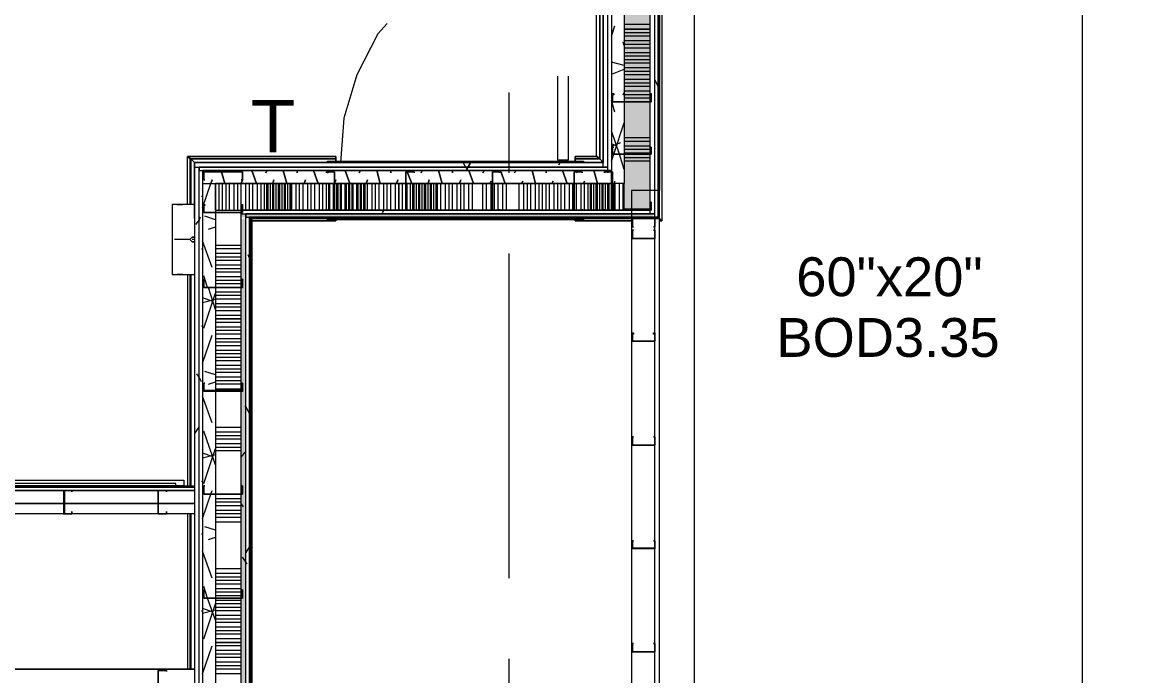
# Model space of a CAD drawing. Header units: metres. Extents: x 98 to 337, y -7 to 53.
# Drawn here: x 115.223 to 119.598, y 31.524 to 34.088 of the extents above; entities that cross this region are included whole.
import ezdxf

# ---------------------------------------------------------------- set-up
doc = ezdxf.new("R2010")
doc.units = ezdxf.units.M
doc.layers.add('HVAC - Ductos', color=5, linetype='Continuous', lineweight=0)
doc.layers.add('PDF_Text', color=7, linetype='Continuous', lineweight=0)
doc.layers.add('PDF_Geometry', color=7, linetype='Continuous', lineweight=0, true_color=0xaaaaaa)
doc.layers.add('PDF_Solid Fills', color=7, linetype='Continuous', lineweight=0, true_color=0xffffff)
doc.styles.add('PDF Helvetica', font='')
doc.styles.get('PDF Helvetica').set_extended_font_data('Helvetica')

msp = doc.modelspace()

# ---------------------------------------------------------------- hatches: boundary and pattern name
at = {"layer": 'PDF_Solid Fills', "lineweight": 0, "transparency": 33554559}
h = msp.add_hatch(color=256, dxfattribs=at)
h.paths.add_polyline_path([(117.6853, 34.5873), (117.6853, 34.7477), (117.5845, 34.7477), (117.5845, 34.5873)])
h.paths.add_polyline_path([(117.6853, 34.5827), (117.5845, 34.5827), (117.5845, 33.3503), (117.6853, 33.3503)])
h = msp.add_hatch(color=256, dxfattribs=at)
h.paths.add_polyline_path([(116.0817, 33.3228), (116.1, 33.3228), (116.1, 33.3365), (116.0817, 33.3365)])
h.paths.add_polyline_path([(116.1, 33.3182), (116.0817, 33.3182), (116.0817, 29.9736), (116.1, 29.9736)])
h = msp.add_hatch(color=256, dxfattribs=at)
h.paths.add_polyline_path([(117.5662, 33.3228), (117.7027, 33.3182), (117.7036, 33.3182), (117.7036, 33.3228), (117.6899, 33.3365), (116.1, 33.3365), (116.1, 33.3228)])
h.paths.add_polyline_path([(117.6991, 33.332), (117.7036, 33.3274), (117.7036, 33.3365), (117.6945, 33.3365)])

# ---------------------------------------------------------------- linework, layer by layer
at = {"layer": 'HVAC - Ductos', "lineweight": 0}
msp.add_lwpolyline([(117.8594, 29.6299), (117.8594, 36.7407), (119.3805, 36.7407), (119.3805, 29.6299)], close=True, dxfattribs=at)
at = {"layer": 'PDF_Geometry', "lineweight": 0}
for points in [[(119.6967, 35.6045), (117.7174, 35.6045), (116.8331, 35.6045), (108.8472, 35.6045), (108.8472, 35.3846), (116.8331, 35.3846), (117.5021, 35.3846), (117.5021, 34.7477), (117.5021, 33.5381), (115.8985, 33.5381), (115.8985, 33.3182), (115.8985, 29.9873), (115.8985, 29.772), (117.5021, 29.772), (117.5021, 28.3837), (115.3029, 28.3837), (107.2253, 28.3837), (107.2253, 33.2082), (107.0099, 33.2082), (107.0099, 32.8188), (107.0099, 32.7272), (107.0099, 30.7341)], [(117.7036, 28.3837), (117.7036, 29.9736), (117.6853, 29.9736), (117.5021, 29.9736), (116.1, 29.9736), (116.1, 29.9873), (116.1, 33.3182), (116.1, 33.3228), (116.1, 33.3365), (117.5021, 33.3365), (117.6853, 33.3365), (117.7036, 33.3365), (117.7036, 34.7477), (117.7036, 35.3846), (117.7036, 35.5724), (117.7036, 35.5861), (116.8331, 35.5861), (108.8472, 35.5861)], [(117.5204, 28.3837), (117.5204, 29.7903), (117.5021, 29.7903), (115.9167, 29.7903), (115.9167, 29.804), (115.9167, 29.9873), (115.9167, 33.3182), (115.9167, 33.5061), (115.9167, 33.5198), (117.5021, 33.5198), (117.5204, 33.5198), (117.5204, 34.7477), (117.5204, 35.3846), (117.5204, 35.3892), (117.5204, 35.4029), (116.8331, 35.4029), (108.8472, 35.4029)], [(117.5341, 35.4166), (117.5341, 35.4029), (117.5341, 35.3846), (117.5341, 34.7477), (117.5341, 33.5061), (117.5204, 33.5061), (117.5021, 33.5061), (115.9305, 33.5061), (115.9305, 33.4557), (115.9305, 33.3182), (115.9305, 29.9873), (115.9305, 29.8544), (115.9305, 29.804), (115.9305, 29.8544), (116.0863, 29.8544)], [(117.7174, 33.4281), (117.7174, 34.8027), (117.7174, 35.3983), (117.7174, 34.8027)], [(117.7311, 34.8027), (117.7311, 33.309), (117.7265, 33.309), (117.7265, 33.3136), (117.7219, 33.3182), (117.7265, 33.3136), (117.7265, 33.309), (117.7311, 33.309), (117.7219, 33.309), (117.7311, 33.309)], [(116.123, 33.309), (116.4528, 33.309), (116.4528, 33.3136), (116.4528, 33.309), (116.123, 33.309), (116.123, 33.3136), (116.1184, 33.3182), (116.1138, 33.3182), (116.4207, 33.3182), (117.4242, 33.3182), (117.4242, 33.3136), (116.4207, 33.3136), (116.4207, 33.3182), (116.1184, 33.3182), (116.4207, 33.3182), (116.1184, 33.3182), (116.4207, 33.3182), (116.1138, 33.3182), (116.1138, 33.3228), (117.5021, 33.3228), (117.7036, 33.3228), (117.7174, 33.3228), (117.7174, 33.3182), (117.7174, 33.3228), (117.7174, 34.7477)], [(117.5021, 33.5381), (117.4883, 33.5519), (117.3921, 33.5519), (117.4883, 33.5519), (117.3921, 33.5519), (117.4883, 33.5519), (117.3921, 33.5519), (117.4883, 33.5519), (117.3921, 33.5519), (117.3921, 33.5427), (117.3921, 33.5473), (117.3921, 33.5427), (117.3921, 33.5519), (117.4883, 33.5519), (117.5021, 33.5381), (117.5021, 34.7477)], [(115.8985, 33.5198), (115.8985, 33.3182), (115.8985, 33.5198), (115.8985, 33.5381), (115.8985, 33.5198), (115.8985, 33.5381), (117.5021, 33.5381), (117.4883, 33.5519), (117.4837, 33.5565), (117.4791, 33.5565), (117.4791, 33.561), (117.4745, 33.561), (117.3921, 33.561), (117.3921, 33.5565), (117.3921, 33.5519), (117.4883, 33.5519), (117.3921, 33.5519), (117.3921, 33.5565), (117.3921, 33.5519), (117.4883, 33.5519), (117.3921, 33.5519), (117.4883, 33.5519), (117.3921, 33.5519), (117.3921, 33.5565), (117.3921, 33.561), (117.4745, 33.561), (117.4791, 33.561), (117.4791, 33.5565), (117.4837, 33.5565), (117.4883, 33.5519), (117.4883, 34.6789), (117.4883, 33.5519), (117.4883, 34.6789)], [(117.4745, 34.6698), (117.4745, 33.561), (117.4791, 33.561), (117.4791, 33.5565), (117.4837, 33.5565), (117.4883, 33.5519), (117.4883, 34.6835)], [(117.4883, 34.6835), (117.4883, 33.5519)], [(117.4883, 33.5519), (117.4883, 34.6835)], [(117.4883, 33.5519), (117.4883, 34.6835)], [(117.5021, 33.5519), (117.5021, 34.5599)], [(116.0817, 33.3503), (116.0817, 33.3411), (116.0817, 33.3365), (117.6853, 33.3365), (117.6853, 33.3503), (117.5387, 33.3503), (117.3875, 33.3503), (117.0668, 33.3503), (116.7277, 33.3503), (116.4483, 33.3503), (116.0863, 33.3503), (116.4483, 33.3503), (116.7277, 33.3503), (117.0668, 33.3503), (117.3875, 33.3503), (117.5021, 33.3503), (117.5387, 33.3503), (117.5845, 33.3503), (117.6853, 33.3503), (117.6853, 33.5702), (117.6853, 33.7764), (117.6853, 34.1796)], [(117.5845, 34.1796), (117.5845, 33.7764), (117.5845, 33.5702), (117.5845, 33.4557), (117.5387, 33.4557)], [(116.6544, 34.0834), (116.6178, 34.0421), (116.5353, 33.8818), (116.4849, 33.7122), (116.4711, 33.5381)], [(117.5341, 34.0329), (117.5479, 34.0742)], [(117.6853, 34.0788), (117.5845, 34.0788)], [(117.6853, 34.0467), (117.5845, 34.0467)], [(117.5845, 33.9963), (117.5799, 34.0101)], [(117.6853, 34.0329), (117.5845, 34.0329)], [(117.6853, 34.0147), (117.5845, 34.0147)], [(117.6853, 34.0009), (117.5845, 34.0009)], [(117.6853, 33.9871), (117.5845, 33.9871)], [(117.6853, 33.9688), (117.5845, 33.9688)], [(117.6853, 33.9551), (117.5845, 33.9551)], [(117.5845, 33.9184), (117.5341, 33.9321)], [(117.6853, 33.9413), (117.5845, 33.9413)], [(117.6853, 33.9276), (117.5845, 33.9276)], [(117.6853, 33.9093), (117.5845, 33.9093)], [(117.3646, 33.8772), (117.3646, 33.5473), (117.3234, 33.5473), (117.3234, 33.8772)], [(117.5387, 33.8863), (117.5845, 33.9047)], [(117.6853, 33.8955), (117.5845, 33.8955)], [(117.6853, 33.8818), (117.5845, 33.8818)], [(117.6853, 33.8634), (117.5845, 33.8634)], [(117.7174, 33.8359), (117.7036, 33.8634)], [(117.6853, 33.8496), (117.5845, 33.8496)], [(117.6853, 33.8359), (117.5845, 33.8359)], [(117.1309, 33.813), (117.1309, 33.4969)], [(117.5479, 33.7352), (117.5341, 33.781)], [(117.5799, 33.8039), (117.5845, 33.813)], [(117.6853, 33.8176), (117.5845, 33.8176)], [(117.6853, 33.8039), (117.5845, 33.8039)], [(117.6853, 33.7901), (117.5845, 33.7901)], [(117.5937, 33.7764), (117.5983, 33.7764)], [(117.5341, 33.5427), (117.5433, 33.5702), (117.5845, 33.6939)], [(117.5845, 33.5107), (117.5662, 33.5702), (117.5341, 33.6618)], [(117.5341, 33.6023), (117.5707, 33.616)], [(117.557, 33.6023), (117.5341, 33.6114)], [(117.6853, 33.6344), (117.5845, 33.6344)], [(117.6853, 33.6206), (117.5845, 33.6206)], [(117.6853, 33.6023), (117.5845, 33.6023)], [(115.8801, 33.5519), (116.4528, 33.5519), (115.8847, 33.5519), (116.4528, 33.5519), (115.8847, 33.5519), (116.4528, 33.5519), (116.4528, 33.5565), (116.4528, 33.5519), (115.8847, 33.5519), (116.4528, 33.5519), (116.4528, 33.5427), (116.4528, 33.5473), (116.4528, 33.5427), (116.4528, 33.5519), (115.8847, 33.5519), (115.8985, 33.5381), (115.8985, 33.3732), (115.8205, 33.3732), (115.816, 33.3732)], [(115.8709, 33.3732), (115.8709, 33.561), (115.8755, 33.561), (115.8755, 33.5565), (115.8801, 33.5565), (115.8801, 33.5519), (115.8801, 33.3732)], [(115.8847, 33.5519), (115.8801, 33.5519), (115.8801, 33.5565), (115.8755, 33.5565), (115.8755, 33.561), (115.8709, 33.561)], [(116.4528, 33.561), (115.8709, 33.561)], [(116.4528, 33.5519), (116.4528, 33.5565), (116.4528, 33.561)], [(117.6853, 33.5885), (117.5845, 33.5885)], [(117.6853, 33.5747), (117.5845, 33.5747)], [(117.6853, 33.5565), (117.5845, 33.5565)], [(115.8847, 33.5519), (115.8847, 33.3732)], [(115.8847, 33.5519), (115.8847, 33.3732)], [(115.8847, 33.5519), (115.8847, 33.3732)], [(115.8847, 33.5519), (115.8847, 33.3732)], [(115.8985, 33.5381), (115.8847, 33.5519)], [(115.8847, 33.5519), (116.4528, 33.5519)], [(115.8985, 33.5381), (115.8847, 33.5519)], [(116.2742, 33.5381), (115.8985, 33.5381)], [(117.5021, 33.5381), (115.8985, 33.5381), (117.5021, 33.5381)], [(116.2742, 33.5381), (115.8985, 33.5381)], [(117.6853, 33.5427), (117.5845, 33.5427)], [(117.5341, 33.5061), (115.9305, 33.5061), (115.9305, 33.4557), (116.4483, 33.4557), (116.7277, 33.4557), (117.0668, 33.4557), (117.3875, 33.4557), (117.5341, 33.4557), (117.5341, 33.5015)], [(115.9305, 33.3595), (115.9626, 33.4557), (115.9672, 33.4694), (115.9626, 33.4557)], [(115.9809, 33.3503), (115.9809, 33.4557), (115.9809, 33.3503), (115.9809, 33.3411), (115.9809, 33.3182), (115.9809, 33.0479), (115.9809, 32.6447)], [(117.5341, 33.3503), (117.5341, 33.4557), (117.5021, 33.4557), (117.3875, 33.4557), (117.0668, 33.4557), (116.7277, 33.4557), (116.4483, 33.4557), (115.9809, 33.4557)], [(115.9947, 33.3503), (115.9947, 33.4557)], [(116.0084, 33.3503), (116.0084, 33.4557)], [(116.0221, 33.3503), (116.0221, 33.4557)], [(116.0359, 33.3503), (116.0359, 33.4557)], [(116.0542, 33.3503), (116.0542, 33.4557)], [(116.068, 33.3503), (116.068, 33.4557)], [(116.0817, 32.6447), (116.0817, 33.0479), (116.0817, 33.3182), (116.0817, 33.3365), (116.0817, 33.3411), (116.0817, 33.3503), (116.0817, 33.4557)], [(116.1, 33.3503), (116.1, 33.4557)], [(116.1138, 33.3503), (116.1138, 33.4557)], [(116.1276, 33.3503), (116.1276, 33.4557)], [(116.1458, 33.3503), (116.1458, 33.4557)], [(116.1596, 33.3503), (116.1596, 33.4557)], [(116.1734, 33.3503), (116.1734, 33.4557)], [(116.1825, 33.3503), (116.1825, 33.4557)], [(116.1871, 33.3503), (116.1871, 33.4557)], [(116.1962, 33.3503), (116.1962, 33.4557)], [(116.2054, 33.3503), (116.2054, 33.4557)], [(116.21, 33.3503), (116.21, 33.4557)], [(116.2192, 33.3503), (116.2192, 33.4557)], [(116.2283, 33.3503), (116.2283, 33.4557)], [(116.2329, 33.3503), (116.2329, 33.4557)], [(116.2421, 33.3503), (116.2421, 33.4557)], [(116.2512, 33.3503), (116.2512, 33.4557)], [(116.2558, 33.3503), (116.2558, 33.4557)], [(116.265, 33.3503), (116.265, 33.4557)], [(116.2742, 33.3503), (116.2742, 33.4557)], [(116.297, 33.3503), (116.297, 33.4557)], [(116.3108, 33.3503), (116.3108, 33.4557)], [(116.3245, 33.3503), (116.3245, 33.4557)], [(116.3429, 33.3503), (116.3429, 33.4557)], [(116.3566, 33.3503), (116.3566, 33.4557)], [(116.3704, 33.3503), (116.3704, 33.4557)], [(116.3887, 33.3503), (116.3887, 33.4557)], [(116.4025, 33.3503), (116.4025, 33.4557)], [(116.4162, 33.3503), (116.4162, 33.4557)], [(116.4253, 33.3503), (116.4253, 33.4557)], [(116.4299, 33.3503), (116.4299, 33.4557)], [(116.4437, 33.3503), (116.4437, 33.4557)], [(116.4483, 33.3503), (116.4483, 33.4557)], [(116.4574, 33.3503), (116.4574, 33.4557)], [(116.462, 33.3503), (116.462, 33.4557)], [(116.4711, 33.3503), (116.4711, 33.4557)], [(116.4757, 33.3503), (116.4757, 33.4557)], [(116.4895, 33.3503), (116.4895, 33.4557)], [(116.4941, 33.3503), (116.4941, 33.4557)], [(116.5033, 33.3503), (116.5033, 33.4557)], [(116.5078, 33.3503), (116.5078, 33.4557)], [(116.517, 33.3503), (116.517, 33.4557)], [(116.5215, 33.3503), (116.5215, 33.4557)], [(116.5353, 33.3503), (116.5353, 33.4557)], [(116.5399, 33.3503), (116.5399, 33.4557)], [(116.5491, 33.3503), (116.5491, 33.4557)], [(116.5536, 33.3503), (116.5536, 33.4557)], [(116.5628, 33.3503), (116.5628, 33.4557)], [(116.5674, 33.3503), (116.5674, 33.4557)], [(116.5765, 33.3503), (116.5765, 33.4557)], [(116.5949, 33.3503), (116.5949, 33.4557)], [(116.6086, 33.3503), (116.6086, 33.4557)], [(116.6223, 33.3503), (116.6223, 33.4557)], [(116.6407, 33.3503), (116.6407, 33.4557)], [(116.6544, 33.3503), (116.6544, 33.4557)], [(116.6682, 33.3503), (116.6682, 33.4557)], [(116.6865, 33.3503), (116.6865, 33.4557)], [(116.714, 33.3503), (116.714, 33.4557)], [(116.7323, 33.3503), (116.7323, 33.4557)], [(116.746, 33.3503), (116.746, 33.4557)], [(116.7552, 33.3503), (116.7552, 33.4557)], [(116.7598, 33.3503), (116.7598, 33.4557)], [(116.769, 33.3503), (116.769, 33.4557)], [(116.7782, 33.3503), (116.7782, 33.4557)], [(116.7827, 33.3503), (116.7827, 33.4557)], [(116.7919, 33.3503), (116.7919, 33.4557)], [(116.801, 33.3503), (116.801, 33.4557)], [(116.8056, 33.3503), (116.8056, 33.4557)], [(116.8148, 33.3503), (116.8148, 33.4557)], [(116.824, 33.3503), (116.824, 33.4557)], [(116.8285, 33.3503), (116.8285, 33.4557)], [(116.8377, 33.3503), (116.8377, 33.4557)], [(116.8468, 33.3503), (116.8468, 33.4557)], [(116.8514, 33.3503), (116.8514, 33.4557)], [(116.8652, 33.3503), (116.8652, 33.4557)], [(116.8835, 33.3503), (116.8835, 33.4557)], [(116.8972, 33.3503), (116.8972, 33.4557)], [(116.911, 33.3503), (116.911, 33.4557)], [(116.9293, 33.3503), (116.9293, 33.4557)], [(116.9431, 33.3503), (116.9431, 33.4557)], [(116.9569, 33.3503), (116.9569, 33.4557)], [(116.9751, 33.3503), (116.9751, 33.4557)], [(116.9889, 33.3503), (116.9889, 33.4557)], [(117.0301, 33.3503), (117.0301, 33.4557)], [(117.0439, 33.3503), (117.0439, 33.4557)], [(117.0622, 33.3503), (117.0622, 33.4557)], [(117.0759, 33.3503), (117.0759, 33.4557)], [(117.0897, 33.3503), (117.0897, 33.4557)], [(117.108, 33.3503), (117.108, 33.4557)], [(117.1217, 33.3503), (117.1217, 33.4557)], [(117.1721, 33.3503), (117.1721, 33.4557)], [(117.1905, 33.3503), (117.1905, 33.4557)], [(117.2042, 33.3503), (117.2042, 33.4557)], [(117.218, 33.3503), (117.218, 33.4557)], [(117.2363, 33.3503), (117.2363, 33.4557)], [(117.25, 33.3503), (117.25, 33.4557)], [(117.2638, 33.3503), (117.2638, 33.4557)], [(117.2775, 33.3503), (117.2775, 33.4557)], [(117.2913, 33.3503), (117.2913, 33.4557)], [(117.3096, 33.3503), (117.3096, 33.4557)], [(117.3234, 33.3503), (117.3234, 33.4557)], [(117.3371, 33.3503), (117.3371, 33.4557)], [(117.3508, 33.3503), (117.3508, 33.4557)], [(117.3692, 33.3503), (117.3692, 33.4557)], [(117.3829, 33.3503), (117.3829, 33.4557)], [(117.3966, 33.3503), (117.3966, 33.4557)], [(117.415, 33.3503), (117.415, 33.4557)], [(117.4287, 33.3503), (117.4287, 33.4557)], [(117.4425, 33.3503), (117.4425, 33.4557)], [(117.4516, 33.3503), (117.4516, 33.4557)], [(117.4562, 33.3503), (117.4562, 33.4557)], [(117.4654, 33.3503), (117.4654, 33.4557)], [(117.4745, 33.3503), (117.4745, 33.4557)], [(117.4791, 33.3503), (117.4791, 33.4557)], [(117.4883, 33.3503), (117.4883, 33.4557)], [(117.4975, 33.3503), (117.4975, 33.4557)], [(117.5021, 33.3503), (117.5021, 33.4557)], [(117.5112, 33.3503), (117.5112, 33.4557)], [(117.5204, 33.3503), (117.5204, 33.4557)], [(117.5249, 33.3503), (117.5249, 33.4557)], [(117.5433, 33.3503), (117.5433, 33.4557)], [(117.5479, 33.4557), (117.5479, 33.4648)], [(117.5662, 33.3503), (117.5662, 33.4557)], [(117.5799, 33.3503), (117.5799, 33.4557)], [(117.7036, 29.8865), (117.7036, 33.4281)], [(115.9259, 33.4053), (115.9305, 33.4053)], [(115.8205, 33.3732), (115.816, 33.3732), (115.8114, 33.3732), (115.8114, 33.0983), (115.816, 33.0983), (115.8205, 33.0983), (115.8985, 33.0983), (115.8985, 32.3743)], [(115.8297, 33.3732), (115.8435, 33.3732), (115.8527, 33.3732)], [(117.6853, 33.3549), (117.5845, 33.3549)], [(117.6715, 33.3503), (117.6761, 33.3503)], [(117.6899, 33.3641), (117.6899, 33.3686)], [(115.8985, 33.3182), (115.8985, 29.9873)], [(115.9213, 33.3228), (115.9167, 33.3136), (115.903, 33.2953)], [(115.9809, 33.3136), (115.9397, 33.3274)], [(116.1138, 33.3182), (116.1138, 29.9873)], [(117.4242, 33.3182), (117.612, 33.3182), (117.4242, 33.3182)], [(117.4242, 33.3182), (117.612, 33.3182), (117.4242, 33.3182)], [(117.5021, 33.3182), (117.7036, 33.3182), (117.7036, 33.3228)], [(117.6166, 33.2907), (117.6166, 33.2953)], [(115.9534, 33.277), (115.9809, 33.2861)], [(115.8801, 33.2358), (115.8893, 33.2449), (115.8985, 33.2449), (115.8893, 33.2449), (115.8801, 33.2358), (115.8893, 33.2266), (115.8985, 33.2266), (115.8893, 33.2266), (115.8801, 33.2358), (115.8389, 33.2358), (115.8205, 33.2358)], [(115.8985, 33.2358), (115.8893, 33.2358)], [(115.9672, 33.1258), (115.9305, 33.2312)], [(116.0817, 33.2128), (115.9809, 33.2128)], [(115.9259, 33.1991), (115.9305, 33.1991)], [(116.0817, 33.1991), (115.9809, 33.1991)], [(116.0817, 33.1808), (115.9809, 33.1808)], [(116.0817, 33.167), (115.9809, 33.167)], [(116.1138, 33.1624), (116.1092, 33.1762)], [(117.1309, 33.1808), (117.1309, 31.907)], [(116.0817, 33.1532), (115.9809, 33.1532)], [(116.0817, 33.135), (115.9809, 33.135)], [(116.0817, 33.1212), (115.9809, 33.1212)], [(115.816, 33.0983), (115.8205, 33.0983)], [(115.8527, 33.0983), (115.8435, 33.0983), (115.8297, 33.0983)], [(115.8709, 33.0983), (115.8709, 32.269)], [(115.8801, 33.0983), (115.8801, 32.269)], [(115.8847, 33.0983), (115.8847, 32.269)], [(115.8847, 33.0983), (115.8847, 32.269)], [(115.9489, 33.0479), (115.9351, 33.0937)], [(116.0817, 33.1074), (115.9809, 33.1074)], [(116.0817, 33.0892), (115.9809, 33.0892)], [(116.0817, 33.0754), (115.9809, 33.0754)], [(115.9809, 32.9608), (115.9534, 33.0479)], [(116.0817, 33.0616), (115.9809, 33.0616)], [(116.0817, 33.0479), (115.9809, 33.0479)], [(115.9717, 32.9929), (115.9305, 33.0067)], [(115.9305, 32.9883), (115.9809, 33.0021)], [(115.9351, 32.8875), (115.9809, 33.0249)], [(116.0817, 33.0295), (115.9809, 33.0295)], [(116.0817, 33.0158), (115.9809, 33.0158)], [(116.0817, 33.0021), (115.9809, 33.0021)], [(116.0817, 32.9838), (115.9809, 32.9838)], [(116.0817, 32.97), (115.9809, 32.97)], [(116.0817, 32.9563), (115.9809, 32.9563)], [(116.0817, 32.9379), (115.9809, 32.9379)], [(116.0817, 32.9105), (115.9809, 32.9105)], [(115.9259, 32.8967), (115.9305, 32.8967)], [(115.9305, 32.75), (115.9672, 32.8601)], [(116.0817, 32.8921), (115.9809, 32.8921)], [(116.0817, 32.8783), (115.9809, 32.8783)], [(116.0817, 32.8647), (115.9809, 32.8647)], [(116.0817, 32.8463), (115.9809, 32.8463)], [(116.0817, 32.8325), (115.9809, 32.8325)], [(116.0817, 32.8188), (115.9809, 32.8188)], [(116.0817, 32.8005), (115.9809, 32.8005)], [(116.0817, 32.7867), (115.9809, 32.7867)], [(116.0817, 32.773), (115.9809, 32.773)], [(116.0817, 32.7592), (115.9809, 32.7592)], [(116.0817, 32.7409), (115.9809, 32.7409)], [(116.0817, 32.7272), (115.9809, 32.7272)], [(115.9259, 32.6768), (115.9167, 32.6951), (115.9076, 32.7089)], [(115.9809, 32.7043), (115.9397, 32.718)], [(116.0817, 32.7134), (115.9809, 32.7134)], [(116.0817, 32.6951), (115.9809, 32.6951)], [(116.0817, 32.6814), (115.9809, 32.6814)], [(115.9534, 32.6676), (115.9809, 32.6768)], [(115.958, 32.6401), (115.9626, 32.6447)], [(116.0817, 32.6676), (115.9809, 32.6676)], [(116.0817, 32.6492), (115.9809, 32.6492)], [(115.9809, 32.6401), (115.9809, 32.2369), (115.9809, 31.8291), (115.9809, 31.426), (115.9809, 31.0182), (115.9809, 30.615)], [(116.0863, 29.9553), (116.0817, 29.9553), (116.0817, 29.9736), (116.0817, 29.9873), (116.0817, 30.2072), (116.0817, 30.615), (116.0817, 31.0182), (116.0817, 31.426), (116.0817, 31.8291), (116.0817, 32.2369), (116.0817, 32.6401)], [(115.9672, 32.5164), (115.9305, 32.6218)], [(116.1138, 32.553), (116.1, 32.5806), (116.0955, 32.5806)], [(115.9167, 32.5027), (115.8985, 32.4751)], [(115.9809, 32.3515), (115.9351, 32.4843)], [(116.0817, 32.4981), (115.9809, 32.4981)], [(116.0817, 32.4797), (115.9809, 32.4797)], [(116.0817, 32.466), (115.9809, 32.466)], [(116.0817, 32.4523), (115.9809, 32.4523)], [(116.0817, 32.434), (115.9809, 32.434)], [(116.0817, 32.4202), (115.9809, 32.4202)], [(115.9717, 32.3835), (115.9305, 32.3973)], [(115.9305, 32.3789), (115.9809, 32.3927)], [(115.9351, 32.2781), (115.9809, 32.4156)], [(116.0817, 32.4065), (115.9809, 32.4065)], [(116.0955, 32.4019), (116.0817, 32.3835)], [(115.0188, 32.2919), (115.8068, 32.2919)], [(115.8985, 32.1591), (113.2136, 32.1591), (113.2136, 32.2002), (113.5389, 32.2002), (113.91, 32.2002), (114.2765, 32.2002), (113.91, 32.2002), (113.5389, 32.2002), (113.2136, 32.2002), (113.2136, 32.2507), (115.8985, 32.2507), (113.2136, 32.2507), (113.2136, 32.2645), (115.8985, 32.2645), (113.2136, 32.2645), (113.2136, 32.269), (115.8985, 32.269)], [(113.2136, 32.269), (115.8985, 32.269), (115.8985, 32.1591), (113.2136, 32.1591)], [(115.9259, 32.2873), (115.9305, 32.2873)], [(115.9305, 32.1407), (115.9626, 32.2369), (115.9672, 32.2507)], [(116.0817, 32.2186), (115.9809, 32.2186)], [(116.0817, 32.2048), (115.9809, 32.2048)], [(116.0542, 32.2369), (116.0588, 32.2369)], [(116.0909, 32.1865), (116.0817, 32.2002)], [(115.3853, 32.1911), (115.3899, 32.1911)], [(115.8709, 32.1591), (115.8709, 31.5496)], [(115.8801, 32.1591), (115.8801, 31.5496)], [(115.8847, 32.1591), (115.8847, 31.5496)], [(115.8847, 32.1591), (115.8847, 31.5496)], [(116.0817, 32.1911), (115.9809, 32.1911)], [(116.0817, 32.1728), (115.9809, 32.1728)], [(116.0817, 32.1591), (115.9809, 32.1591)], [(116.0817, 32.1453), (115.9809, 32.1453)], [(116.0817, 32.127), (115.9809, 32.127)], [(115.9259, 32.0812), (115.9305, 32.0812)], [(115.9809, 32.0949), (115.9397, 32.1086)], [(115.8985, 32.0399), (115.8985, 31.7009)], [(115.9534, 32.0582), (115.9809, 32.0674)], [(116.1138, 32.0308), (116.1, 32.0078)], [(115.9672, 31.907), (115.9305, 32.0124)], [(116.1046, 31.962), (116.1, 31.9712), (116.0863, 31.9896)], [(116.0817, 31.9437), (115.9809, 31.9437)], [(116.0817, 31.9253), (115.9809, 31.9253)], [(116.0817, 31.9116), (115.9809, 31.9116)], [(116.0817, 31.8979), (115.9809, 31.8979)], [(115.9809, 31.7421), (115.9489, 31.8291), (115.9351, 31.875)], [(116.0817, 31.8842), (115.9809, 31.8842)], [(116.0817, 31.8658), (115.9809, 31.8658)], [(116.0817, 31.8521), (115.9809, 31.8521)], [(116.0817, 31.8383), (115.9809, 31.8383)], [(116.0817, 31.82), (115.9809, 31.82)], [(115.9259, 31.7787), (115.9305, 31.7787)], [(115.9717, 31.7741), (115.9305, 31.7879)], [(115.9305, 31.7696), (115.9809, 31.7833)], [(115.9351, 31.6688), (115.9809, 31.8063)], [(116.0817, 31.8063), (115.9809, 31.8063)], [(116.0817, 31.7925), (115.9809, 31.7925)], [(116.0817, 31.7787), (115.9809, 31.7787)], [(116.0817, 31.7605), (115.9809, 31.7605)], [(116.0817, 31.7467), (115.9809, 31.7467)], [(116.0817, 31.7329), (115.9809, 31.7329)], [(116.0817, 31.7147), (115.9809, 31.7147)], [(116.0817, 31.7009), (115.9809, 31.7009)], [(116.0817, 31.6871), (115.9809, 31.6871)], [(115.9305, 31.5314), (115.9672, 31.6413)], [(116.0817, 31.6688), (115.9809, 31.6688)], [(116.0817, 31.6413), (115.9809, 31.6413)], [(116.0817, 31.623), (115.9809, 31.623)], [(116.0817, 31.6093), (115.9809, 31.6093)], [(116.0817, 31.5955), (115.9809, 31.5955)], [(117.1309, 31.5909), (117.1309, 31.2747)], [(113.2182, 31.5496), (115.8985, 31.5496), (115.8985, 31.4397), (113.2182, 31.4397)], [(115.8985, 31.5496), (113.2182, 31.5496)], [(115.3899, 31.5496), (115.4174, 31.5496)], [(116.0817, 31.5772), (115.9809, 31.5772)], [(116.0817, 31.5634), (115.9809, 31.5634)], [(116.0817, 31.5496), (115.9809, 31.5496)], [(116.0817, 31.5314), (115.9809, 31.5314)]]:
    msp.add_lwpolyline(points, dxfattribs=at)
for points in [[(119.6967, 25.5064), (119.4905, 25.5064), (117.7174, 25.5064), (117.7174, 25.6164), (117.7174, 28.3837), (117.7174, 29.9873), (117.5021, 29.9873), (116.1138, 29.9873), (116.1138, 33.3182), (117.5021, 33.3182), (117.7174, 33.3182), (117.7174, 34.7477), (117.7174, 35.3846), (117.7174, 35.4945), (119.6967, 35.4945), (119.6967, 35.3846), (119.6967, 25.6164)], [(117.7219, 35.4945), (117.7219, 34.8027), (117.7219, 33.4281), (117.7219, 34.8027)], [(117.7311, 35.4945), (117.7311, 34.8027), (117.7311, 35.4945), (117.7311, 34.8027), (117.7311, 33.309), (117.7219, 33.309), (117.7311, 33.309), (117.7265, 33.309), (117.7265, 33.3136), (117.7219, 33.3182), (117.7219, 34.8027), (117.7265, 34.8027), (117.7311, 34.8027)], [(117.5845, 34.0605), (117.6853, 34.0605)], [(117.6899, 33.7764), (117.5387, 33.7764), (117.5387, 33.8085), (117.5433, 33.8085), (117.5433, 33.8039), (117.5387, 33.8039), (117.5387, 33.7764), (117.6899, 33.7764), (117.6899, 33.8039), (117.6853, 33.8039), (117.6853, 33.8085), (117.6899, 33.8085)], [(115.8709, 33.561), (116.4528, 33.561), (116.4528, 33.5565), (116.4528, 33.5519), (115.8847, 33.5519), (116.4528, 33.5519), (115.8847, 33.5519), (116.4528, 33.5519), (115.8801, 33.5519), (115.8801, 33.5565), (115.8755, 33.5565), (115.8755, 33.561)], [(117.6899, 33.5702), (117.5387, 33.5702), (117.5387, 33.5977), (117.5433, 33.5977), (117.5387, 33.5977), (117.5387, 33.5702), (117.6899, 33.5702), (117.6899, 33.5977)], [(117.6853, 33.5977), (117.6899, 33.5977)], [(115.8847, 33.5519), (115.8847, 33.3732)], [(115.8985, 33.5198), (117.5021, 33.5198), (117.5021, 33.5381), (115.8985, 33.5381)], [(117.5204, 33.5198), (115.9167, 33.5198), (115.9167, 33.5061), (117.5204, 33.5061)], [(116.1962, 33.5381), (116.5445, 33.5381)], [(116.4207, 33.5427), (117.4242, 33.5427), (117.4242, 33.5381), (116.4207, 33.5381)], [(116.9614, 33.5198), (116.966, 33.5152), (116.9614, 33.5198), (116.9523, 33.5381)], [(116.966, 33.5061), (116.9705, 33.5198), (116.9797, 33.5336), (116.9705, 33.5198)], [(117.328, 33.529), (117.3325, 33.5381)], [(115.9397, 33.5061), (115.9351, 33.5015)], [(116.0863, 33.4694), (116.0863, 33.4969), (116.0863, 33.5015), (115.9351, 33.5015), (115.9351, 33.4969), (115.9351, 33.4694), (115.9397, 33.4694), (115.9351, 33.4694), (115.9351, 33.4969), (115.9351, 33.5015), (116.0863, 33.5015), (116.0863, 33.4969), (116.0863, 33.4694), (116.0817, 33.4694)], [(116.0038, 33.5061), (116.0038, 33.5015), (116.0176, 33.4557), (116.0038, 33.5015)], [(116.0588, 33.5061), (116.0588, 33.5015)], [(116.0863, 33.4694), (116.0817, 33.4557)], [(116.123, 33.5061), (116.1413, 33.4557)], [(116.1825, 33.5061), (116.1779, 33.4969)], [(116.21, 33.4694), (116.2054, 33.4557)], [(116.2466, 33.5061), (116.2604, 33.4557)], [(116.3016, 33.5061), (116.3016, 33.4969)], [(116.3337, 33.4694), (116.3291, 33.4557)], [(116.3658, 33.5061), (116.3841, 33.4557)], [(116.4162, 33.3503), (116.4483, 33.3503), (116.4483, 33.5015), (116.4162, 33.5015), (116.4162, 33.4969), (116.4162, 33.5015), (116.4483, 33.5015), (116.4483, 33.3503), (116.4162, 33.3503), (116.4162, 33.3549)], [(116.4253, 33.5015), (116.4207, 33.4969)], [(116.4528, 33.4694), (116.4483, 33.4557)], [(116.4895, 33.5061), (116.5078, 33.4557)], [(116.5491, 33.5061), (116.5445, 33.4969)], [(116.5765, 33.4694), (116.5719, 33.4557)], [(116.6132, 33.5061), (116.6269, 33.4557)], [(116.6682, 33.5061), (116.6682, 33.4969)], [(116.6956, 33.4694), (116.6911, 33.4557)], [(116.7277, 33.3503), (116.7277, 33.5015), (116.7598, 33.5015), (116.7598, 33.4969), (116.7598, 33.5015), (116.7277, 33.5015), (116.7277, 33.3503), (116.7598, 33.3503)], [(116.7323, 33.5061), (116.7323, 33.5015), (116.7506, 33.4557), (116.7323, 33.5015)], [(116.7919, 33.5061), (116.7873, 33.4969)], [(116.8194, 33.4694), (116.8148, 33.4557)], [(116.856, 33.5061), (116.8698, 33.4557)], [(116.911, 33.5061), (116.911, 33.4969)], [(116.9431, 33.4694), (116.9385, 33.4557)], [(116.9751, 33.5061), (116.9935, 33.4557)], [(117.0347, 33.5061), (117.0301, 33.4969)], [(117.0668, 33.3503), (117.0668, 33.5015), (117.0943, 33.5015), (117.0943, 33.4969), (117.0943, 33.5015), (117.0668, 33.5015), (117.0668, 33.3503), (117.0943, 33.3503)], [(117.0989, 33.5061), (117.1172, 33.4557)], [(117.1584, 33.5061), (117.1538, 33.4969)], [(117.2226, 33.5061), (117.2363, 33.4557)], [(117.2775, 33.5061), (117.2775, 33.4969)], [(117.3417, 33.5061), (117.36, 33.4557)], [(117.3921, 33.3503), (117.3875, 33.3503), (117.3875, 33.5015), (117.3921, 33.5015), (117.4196, 33.5015), (117.4196, 33.4969), (117.4196, 33.5015), (117.3921, 33.5015), (117.3875, 33.5015), (117.3875, 33.3503), (117.3921, 33.3503), (117.4196, 33.3503)], [(117.4012, 33.5061), (117.4012, 33.5015), (117.3966, 33.4969), (117.4012, 33.5015)], [(117.4654, 33.5061), (117.4791, 33.4557)], [(117.5067, 33.3503), (117.5341, 33.3503), (117.5387, 33.3503), (117.5387, 33.5015), (117.5341, 33.5015), (117.5067, 33.5015), (117.5067, 33.4969), (117.5067, 33.5015), (117.5341, 33.5015), (117.5387, 33.5015), (117.5387, 33.3503), (117.5341, 33.3503), (117.5067, 33.3503), (117.5067, 33.3549)], [(117.5204, 33.5015), (117.5204, 33.4969)], [(117.5845, 33.4557), (117.5387, 33.4557), (117.3875, 33.4557), (117.0668, 33.4557), (116.7277, 33.4557), (116.4483, 33.4557), (115.9809, 33.4557), (115.9809, 33.3503), (116.0863, 33.3503), (116.4483, 33.3503), (116.7277, 33.3503), (117.0668, 33.3503), (117.3875, 33.3503), (117.5387, 33.3503), (117.5845, 33.3503)], [(116.2787, 33.4557), (116.2787, 33.3503)], [(116.7002, 33.4557), (116.7002, 33.3503)], [(117.0622, 33.4648), (117.0576, 33.4557)], [(117.1859, 33.4648), (117.1813, 33.4557)], [(117.305, 33.4648), (117.3004, 33.4557)], [(117.4287, 33.4648), (117.4242, 33.4557)], [(117.5479, 33.4557), (117.5479, 33.3503)], [(117.612, 33.4281), (117.612, 33.3503), (117.612, 29.8865), (117.6899, 29.8865), (117.7219, 29.8865), (117.7219, 33.4281)], [(117.6899, 33.3549), (117.6899, 33.3503), (117.5387, 33.3503), (117.5387, 33.3549), (117.5387, 33.3823), (117.5433, 33.3823), (117.5387, 33.3823), (117.5387, 33.3549), (117.5387, 33.3503), (117.6899, 33.3503), (117.6899, 33.3549), (117.6899, 33.3823)], [(117.6853, 33.3823), (117.6899, 33.3823)], [(116.0863, 33.3411), (115.9351, 33.3411), (115.9351, 33.3732), (115.9397, 33.3732), (115.9397, 33.3686), (115.9351, 33.3686), (115.9351, 33.3411), (116.0863, 33.3411), (116.0863, 33.3686), (116.0817, 33.3686), (116.0817, 33.3732), (116.0863, 33.3732)], [(116.6361, 33.3411), (116.6407, 33.3503)], [(116.7598, 33.3549), (116.7598, 33.3503)], [(117.0943, 33.3549), (117.0943, 33.3503)], [(117.4196, 33.3549), (117.4196, 33.3503)], [(117.7036, 33.3365), (116.1, 33.3365), (116.1, 33.3228), (117.7036, 33.3228)], [(116.1138, 33.3182), (117.7174, 33.3182), (117.7174, 33.3228), (116.1138, 33.3228)], [(116.123, 33.309), (116.123, 33.3136), (116.1184, 33.3182), (116.1138, 33.3182), (116.1138, 29.9873), (116.1138, 29.9919), (116.1184, 29.9919), (116.123, 29.9965), (116.123, 30.001)], [(116.1138, 29.9873), (116.1138, 33.3182), (116.1184, 33.3182), (116.123, 33.3136), (116.123, 33.309), (116.4528, 33.309), (116.4528, 33.3136), (116.4528, 33.309), (116.123, 33.309), (116.123, 30.001), (116.4528, 30.001), (116.4528, 29.9965), (116.4528, 30.001), (116.123, 30.001), (116.123, 29.9965), (116.1184, 29.9919), (116.1138, 29.9919)], [(116.1184, 29.9919), (116.1184, 33.3182)], [(116.5445, 33.3182), (116.1962, 33.3182)], [(117.3921, 33.309), (117.3921, 33.3136), (117.3921, 33.309), (117.612, 33.309)], [(117.3921, 33.309), (117.3921, 33.3136), (117.3921, 33.309), (117.612, 33.309)], [(117.4242, 33.3182), (117.612, 33.3182), (117.5662, 33.3182), (117.612, 33.3182)], [(117.7036, 33.2861), (117.7036, 33.3182), (117.6166, 33.3182), (117.6166, 33.2861), (117.6211, 33.2861), (117.6166, 33.2861), (117.6166, 33.3182), (117.7036, 33.3182), (117.7036, 33.2861), (117.6991, 33.2861)], [(117.7036, 33.2449), (117.7036, 33.2403), (117.6166, 33.2403), (117.6166, 33.2449), (117.6166, 33.2724), (117.6211, 33.2724), (117.6166, 33.2724), (117.6166, 33.2449), (117.6166, 33.2403), (117.7036, 33.2403), (117.7036, 33.2449), (117.7036, 33.2724)], [(117.6991, 33.2724), (117.7036, 33.2724)], [(115.8847, 33.0983), (115.8847, 32.269)], [(115.8847, 32.269), (115.8847, 33.0983)], [(116.0863, 33.0479), (115.9351, 33.0479), (115.9351, 33.08), (115.9397, 33.08), (115.9351, 33.08), (115.9351, 33.0479), (116.0863, 33.0479), (116.0863, 33.08)], [(116.0817, 33.08), (116.0863, 33.08)], [(115.9809, 32.9242), (116.0817, 32.9242)], [(117.7036, 32.8371), (117.6166, 32.8371), (117.6166, 32.8692), (117.6211, 32.8692), (117.6211, 32.8647), (117.6166, 32.8647), (117.6166, 32.8371), (117.7036, 32.8371), (117.7036, 32.8647), (117.6991, 32.8647), (117.6991, 32.8692), (117.7036, 32.8692)], [(116.0863, 32.6447), (116.0863, 32.6401), (115.9351, 32.6401), (115.9351, 32.6447), (115.9351, 32.6722), (115.9397, 32.6722), (115.9351, 32.6722), (115.9351, 32.6447), (116.0863, 32.6447), (116.0863, 32.6722)], [(116.0817, 32.6722), (116.0863, 32.6722)], [(117.7036, 32.4294), (117.6166, 32.4294), (117.6166, 32.4614), (117.6211, 32.4614), (117.6166, 32.4614), (117.6166, 32.4294), (117.7036, 32.4294), (117.7036, 32.4614)], [(117.6991, 32.4614), (117.7036, 32.4614)], [(115.8572, 32.2919), (115.8572, 32.269), (113.2594, 32.269), (113.2594, 32.2919)], [(115.8251, 32.269), (115.8251, 32.2781), (113.209, 32.2781), (113.209, 32.269)], [(115.4174, 32.2507), (115.3899, 32.2507), (115.3853, 32.2507), (115.3853, 32.1591), (115.3899, 32.1591), (115.4174, 32.1591), (115.4174, 32.1682), (115.4174, 32.1591), (115.3899, 32.1591), (115.3899, 32.2507), (115.4174, 32.2507), (115.4174, 32.2461)], [(115.7885, 32.2507), (115.7564, 32.2507), (115.7564, 32.1591), (115.7885, 32.1591), (115.7885, 32.1682), (115.7885, 32.1591), (115.7564, 32.1591), (115.7564, 32.2507), (115.7885, 32.2507), (115.7885, 32.2461)], [(116.0863, 32.2369), (115.9351, 32.2369), (115.9351, 32.269), (115.9397, 32.269), (115.9351, 32.269), (115.9351, 32.2369), (116.0863, 32.2369), (116.0863, 32.269)], [(116.0817, 32.269), (116.0863, 32.269)], [(114.2811, 32.2002), (114.6476, 32.2002), (115.0188, 32.2002), (115.3853, 32.2002), (115.7564, 32.2002), (115.8985, 32.2002), (115.7564, 32.2002), (115.3853, 32.2002), (115.0188, 32.2002), (114.6476, 32.2002)], [(115.8847, 32.1591), (115.8847, 31.5496)], [(115.8847, 31.5496), (115.8847, 32.1591)], [(117.7036, 32.0262), (117.7036, 32.0216), (117.6166, 32.0216), (117.6166, 32.0262), (117.6166, 32.0536), (117.6211, 32.0536), (117.6166, 32.0536), (117.6166, 32.0262), (117.7036, 32.0262), (117.7036, 32.0536)], [(117.6991, 32.0536), (117.7036, 32.0536)], [(116.0863, 31.8337), (116.0863, 31.8291), (115.9351, 31.8291), (115.9351, 31.8337), (115.9351, 31.8612), (115.9397, 31.8612), (115.9351, 31.8612), (115.9351, 31.8337), (115.9351, 31.8291), (116.0863, 31.8291), (116.0863, 31.8337), (116.0863, 31.8612)], [(116.0817, 31.8612), (116.0863, 31.8612)], [(115.9809, 31.655), (116.0817, 31.655)], [(117.7036, 31.6184), (117.6166, 31.6184), (117.6166, 31.6504), (117.6211, 31.6504), (117.6166, 31.6504), (117.6166, 31.6184), (117.7036, 31.6184), (117.7036, 31.6504)], [(117.6991, 31.6504), (117.7036, 31.6504)], [(115.7885, 31.5496), (115.7564, 31.5496), (115.7564, 31.5451), (115.7564, 31.458), (115.7885, 31.458), (115.7885, 31.4626), (115.7885, 31.458), (115.7564, 31.458), (115.7564, 31.5451), (115.7885, 31.5451), (115.7885, 31.5405)]]:
    msp.add_lwpolyline(points, close=True, dxfattribs=at)

# ---------------------------------------------------------------- texts
at = {"layer": 'PDF_Text', "lineweight": 0, "attachment_point": 4, "style": 'PDF Helvetica'}
for s, insert, char_height in [('T', (116.1191, 33.6806), 0.2054), ('60"x20"', (118.2588, 33.0886), 0.15242), ('BOD3.35', (118.1809, 32.8504), 0.15242)]:
    msp.add_mtext(s, dxfattribs=dict(at, insert=insert, char_height=char_height))

doc.saveas('drawing.dxf')
